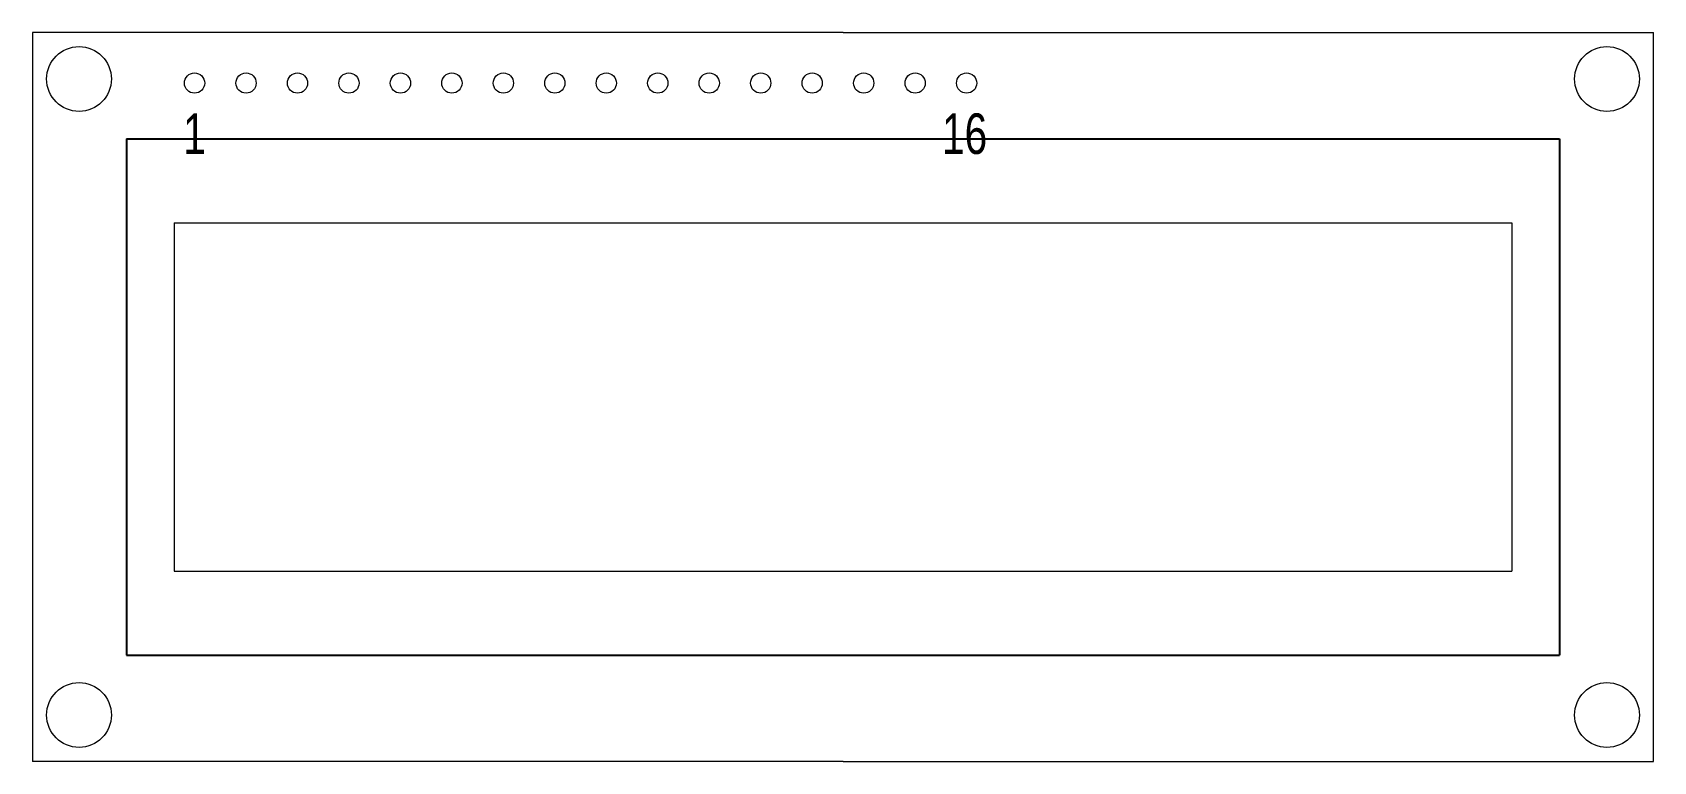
# Model space of a CAD drawing. Header units: millimetres. Extents: x -40 to 40, y -18 to 18.
import ezdxf

# ---------------------------------------------------------------- set-up
doc = ezdxf.new("R2010")
doc.units = ezdxf.units.MM
for name, color, linetype, lineweight in [('16x2-LCD_Board', 2, 'CONTINUOUS', 0), ('16x2-LCD_DisplayArea', 1, 'CONTINUOUS', 0), ('16x2-LCD_MountingHoles', 1, 'CONTINUOUS', 0), ('16x2-LCD_Pins', 4, 'CONTINUOUS', 0)]:
    doc.layers.add(name, color=color, linetype=linetype, lineweight=lineweight)
doc.layers.add('16x2-LCD_Module', color=3, linetype='CONTINUOUS')
doc.styles.get("Standard").update_dxf_attribs({"font": 'txt', "width": 0.75})

msp = doc.modelspace()

# ---------------------------------------------------------------- linework, layer by layer
at = {"layer": '16x2-LCD_Board'}
for p, q in [((0, 18), (-40, 18)), ((-40, 18), (-40, -18)), ((0, 18), (40, 18)), ((40, -18), (40, 18)), ((0, -18), (-40, -18)), ((0, -18), (40, -18))]:
    msp.add_line(p, q, dxfattribs=at)
at = {"layer": '16x2-LCD_DisplayArea'}
for p, q in [((-33, 8.6), (33, 8.6)), ((-33, 8.6), (-33, -8.6)), ((33, 8.6), (33, -8.6)), ((-33, -8.6), (33, -8.6))]:
    msp.add_line(p, q, dxfattribs=at)
at = {"layer": '16x2-LCD_Module'}
for p, q in [((-35.35, 12.75), (35.35, 12.75)), ((-35.35, 12.75), (-35.35, -12.75)), ((35.35, 12.75), (35.35, -12.75)), ((-35.35, -12.75), (35.35, -12.75))]:
    msp.add_line(p, q, dxfattribs=at)
at = {"layer": '16x2-LCD_MountingHoles'}
for centre in [(-37.7, 15.7), (37.7, 15.7), (-37.7, -15.7), (37.7, -15.7)]:
    msp.add_circle(centre, 1.6, dxfattribs=at)
at = {"layer": '16x2-LCD_Pins'}
for centre in [(-32, 15.5), (-29.46, 15.5), (-26.92, 15.5), (-24.38, 15.5), (-21.84, 15.5), (-19.3, 15.5), (-16.76, 15.5), (-14.22, 15.5), (-11.68, 15.5), (-9.14, 15.5), (-6.6, 15.5), (-4.06, 15.5), (-1.52, 15.5), (1.02, 15.5), (3.56, 15.5), (6.1, 15.5)]:
    msp.add_circle(centre, 0.5, dxfattribs=at)

# ---------------------------------------------------------------- texts
at = {"layer": '16x2-LCD_Pins', "char_height": 2, "width": 100, "attachment_point": 2}
for s, insert in [('1', (-32, 14)), ('16', (6, 14))]:
    msp.add_mtext(s, dxfattribs=dict(at, insert=insert))

doc.saveas('drawing.dxf')
